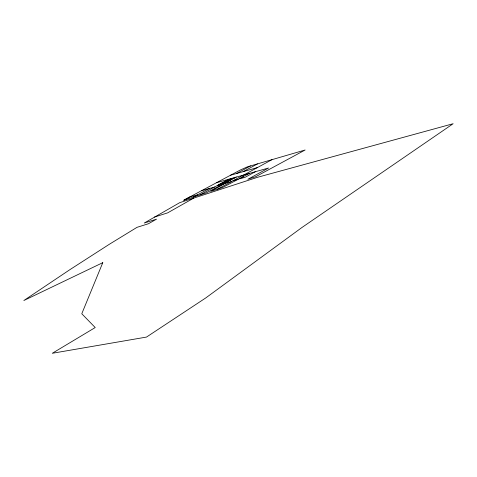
<?xml version="1.0" encoding="UTF-8"?>
<svg xmlns="http://www.w3.org/2000/svg" width="477" height="477" viewBox="0 0 477 477"><rect width="100%" height="100%" fill="white"/><g stroke="black" fill="none" stroke-linecap="round" stroke-linejoin="round"><path stroke-width="0.72" d="M184.307 200.066L189.798 196.947L197.538 194.843M193.805 198.068L167.671 212.855L154.476 217.065M217.476 189.214L243.294 175.137L268.551 167.993L247.903 179.257L255.696 176.705L305.149 149.987L247.456 166.819L240.664 169.83L183.395 200.364L206.535 192.791L225.436 182.709L227.285 182.19L210.727 191.42L222.586 187.539L249.185 173.473M199.917 194.956L229.145 179.108M220.273 184.17L223.415 182.458L222.497 182.721M219.581 184.706L220.905 183.991M226.486 180.95L224.733 181.6M228.465 180.05L229.711 179.37M223.033 183.389L228.048 181.147M230.695 179.412L231.947 178.732M222.532 183.878L223.856 183.156M223.975 183.12L227.118 181.409M229.461 180.109L228.882 180.419L230.081 180.079M226.474 182.417L236.3 177.062L243.747 175.011L271.973 159.664M255.296 171.744L245.029 177.337L239.728 178.839L243.228 176.931L242.459 177.146M236.526 173.527L250.532 165.918M193.364 197.102L209.182 188.54L214.519 187.05M230.612 175.19L243.127 171.672L257.508 163.885M243.127 171.672L257.443 167.564M216.469 182.733L236.3 177.062M227.493 180.002L234.195 178.088L226.247 180.682M225.305 181.29L230.653 179.769M201.437 190.746L209.182 188.54M222.151 183.144L224.923 182.363M219.366 184.42L225.049 182.822M233.086 180.7L238.214 179.257M225.198 183.323L231.554 181.534M217.405 185.487L223.325 183.854M102.776 262.672L81.782 313.753L95.215 327.55L52.279 353.284L146.505 337.072L205.76 297.934L301.84 227.571L453.15 123.716L257.616 177.271L179.728 202.659L144.239 223.045L156.522 219.164L148.407 223.755L137.012 227.332L109.46 244.2L69.904 269.654L23.85 300.522L102.776 262.672M226.038 180.89L218.406 185.04L223.725 183.538L231.399 179.364L226.038 180.89"/></g></svg>
